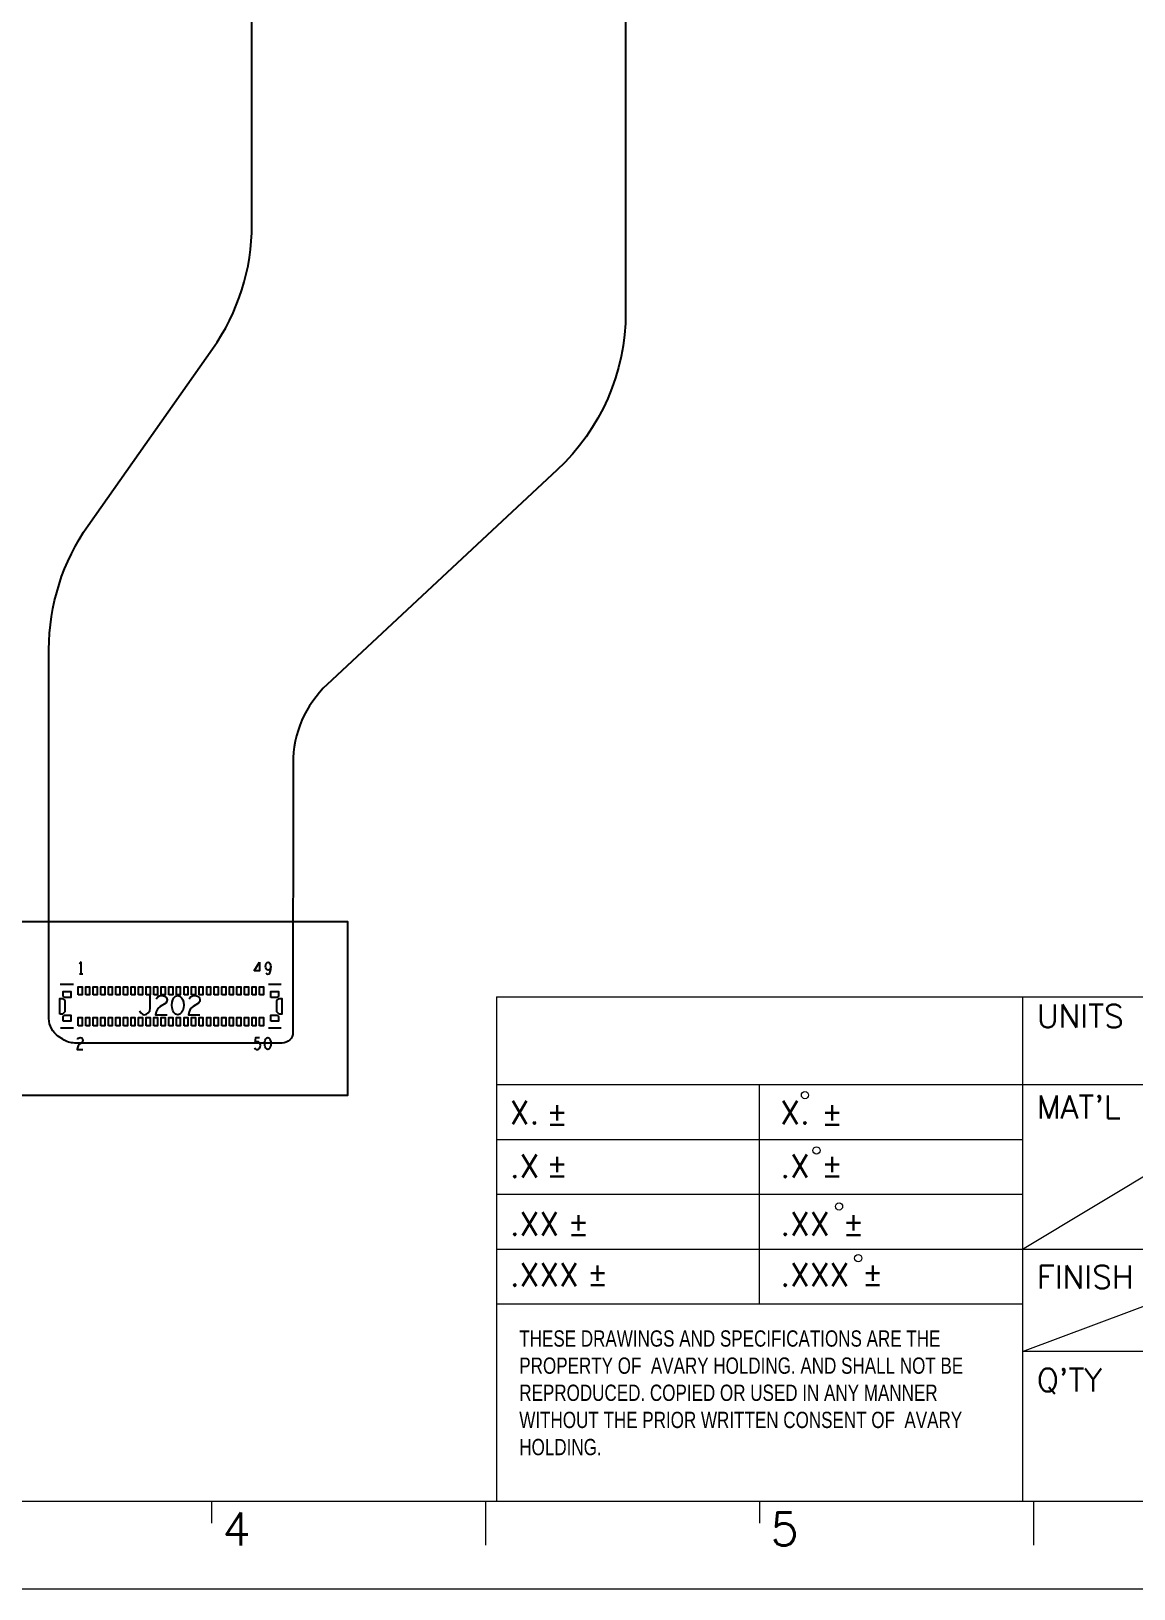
# Model space of a CAD drawing. Header units: millimetres. Extents: x 730 to 938, y 36 to 183.
# Drawn here: x 815.9 to 867, y 36.3 to 108.4 of the extents above; entities that cross this region are included whole.
import ezdxf

# ---------------------------------------------------------------- set-up
doc = ezdxf.new("R2010")
doc.units = ezdxf.units.MM
doc.header["$LTSCALE"] = 23.1
doc.linetypes.add('PHANTOM', pattern=[29.5, 9.5, -1.5, 3, -1.5, 3, -1.5, 9.5])
doc.layers.get('0').update_dxf_attribs({"linetype": 'CONTINUOUS'})
doc.layers.add('0PAPERF', color=2, linetype='PHANTOM', lineweight=0, plot=False)
for name, color, linetype in [('gbr-dxf_layer0', 7, 'CONTINUOUS'), ('lingjian_layer1', 7, 'CONTINUOUS'), ('outline_layer0', 7, 'CONTINUOUS'), ('備註', 1, 'CONTINUOUS')]:
    doc.layers.add(name, color=color, linetype=linetype)
doc.styles.add('SIMPLEX', font='simplex.shx')
doc.styles.get("Standard").update_dxf_attribs({"font": 'simplex.shx', "width": 0.8})

msp = doc.modelspace()

# ---------------------------------------------------------------- linework, layer by layer
at = {"lineweight": 0}
for p, q in [((837.448, 63.703), (931.328, 63.703)), ((837.448, 63.703), (837.448, 40.36)), ((861.806, 63.703), (861.806, 40.36)), ((837.448, 59.643), (874.493, 59.643)), ((849.627, 49.494), (849.627, 59.643)), ((861.806, 52.032), (874.493, 59.643)), ((837.448, 57.106), (861.806, 57.106)), ((837.448, 54.569), (861.806, 54.569)), ((837.448, 52.032), (874.493, 52.032)), ((861.806, 47.284), (874.493, 52.032)), ((837.448, 49.494), (861.806, 49.494)), ((899.358, 47.284), (861.806, 47.284)), ((735.449, 40.36), (931.328, 40.36)), ((824.254, 40.36), (824.254, 39.345)), ((836.941, 40.36), (836.941, 38.33)), ((849.627, 40.36), (849.627, 39.345)), ((862.314, 40.36), (862.314, 38.33))]:
    msp.add_line(p, q, dxfattribs=at)
for centre in [(851.732, 59.157), (852.269, 56.597), (853.31, 54.003), (854.198, 51.609)]:
    msp.add_circle(centre, 0.167, dxfattribs=at)
at = {"layer": '0PAPERF', "lineweight": 0}
msp.add_line((729.613, 36.3), (937.723, 36.3), dxfattribs=at)
at = {"layer": 'gbr-dxf_layer0'}
for points in [[(817.235, 62.909), (817.235, 63.629), (817.365, 63.629), (817.465, 63.529), (817.465, 63.009), (817.365, 62.909)], [(817.396, 63.744), (817.396, 63.954), (817.746, 63.954), (817.746, 63.674), (817.465, 63.674)], [(818.087, 63.793), (818.087, 64.174), (818.265, 64.174), (818.265, 63.793)], [(818.437, 63.793), (818.437, 64.174), (818.615, 64.174), (818.615, 63.793)], [(818.786, 63.793), (818.786, 64.174), (818.964, 64.174), (818.964, 63.793)], [(819.136, 63.793), (819.136, 64.174), (819.314, 64.174), (819.314, 63.793)], [(819.486, 63.793), (819.486, 64.174), (819.664, 64.174), (819.664, 63.793)], [(819.836, 63.793), (819.836, 64.174), (820.014, 64.174), (820.014, 63.793)], [(820.186, 63.793), (820.186, 64.174), (820.364, 64.174), (820.364, 63.793)], [(820.536, 63.793), (820.536, 64.174), (820.714, 64.174), (820.714, 63.793)], [(820.886, 63.793), (820.886, 64.174), (821.064, 64.174), (821.064, 63.793)], [(821.236, 63.793), (821.236, 64.174), (821.414, 64.174), (821.414, 63.793)], [(821.586, 63.793), (821.586, 64.174), (821.764, 64.174), (821.764, 63.793)], [(821.936, 63.793), (821.936, 64.174), (822.114, 64.174), (822.114, 63.793)], [(822.286, 63.793), (822.286, 64.174), (822.464, 64.174), (822.464, 63.793)], [(822.636, 63.793), (822.636, 64.174), (822.814, 64.174), (822.814, 63.793)], [(822.986, 63.793), (822.986, 64.174), (823.164, 64.174), (823.164, 63.793)], [(823.336, 63.793), (823.336, 64.174), (823.515, 64.174), (823.515, 63.793)], [(823.686, 63.793), (823.686, 64.174), (823.865, 64.174), (823.865, 63.793)], [(824.036, 63.793), (824.036, 64.174), (824.215, 64.174), (824.215, 63.793)], [(824.386, 63.793), (824.386, 64.174), (824.565, 64.174), (824.565, 63.793)], [(824.737, 63.793), (824.737, 64.174), (824.915, 64.174), (824.915, 63.793)], [(825.086, 63.793), (825.086, 64.174), (825.265, 64.174), (825.265, 63.793)], [(825.437, 63.793), (825.437, 64.174), (825.615, 64.174), (825.615, 63.793)], [(825.787, 63.793), (825.787, 64.174), (825.965, 64.174), (825.965, 63.793)], [(826.136, 63.793), (826.136, 64.174), (826.314, 64.174), (826.314, 63.793)], [(826.486, 63.793), (826.486, 64.174), (826.664, 64.174), (826.664, 63.793)], [(827.005, 63.674), (827.005, 63.954), (827.355, 63.954), (827.355, 63.744), (827.285, 63.674)], [(827.286, 63.009), (827.286, 63.529), (827.386, 63.629), (827.516, 63.629), (827.516, 62.909), (827.386, 62.909)], [(817.396, 62.584), (817.396, 62.794), (817.466, 62.864), (817.746, 62.864), (817.746, 62.584)], [(818.087, 62.363), (818.087, 62.744), (818.265, 62.744), (818.265, 62.363)], [(818.436, 62.363), (818.436, 62.744), (818.615, 62.744), (818.615, 62.363)], [(818.786, 62.363), (818.786, 62.744), (818.964, 62.744), (818.964, 62.363)], [(819.136, 62.363), (819.136, 62.744), (819.314, 62.744), (819.314, 62.363)], [(819.486, 62.363), (819.486, 62.744), (819.664, 62.744), (819.664, 62.363)], [(819.836, 62.363), (819.836, 62.744), (820.014, 62.744), (820.014, 62.363)], [(820.186, 62.363), (820.186, 62.744), (820.364, 62.744), (820.364, 62.363)], [(820.536, 62.363), (820.536, 62.744), (820.714, 62.744), (820.714, 62.363)], [(820.886, 62.363), (820.886, 62.744), (821.064, 62.744), (821.064, 62.363)], [(821.236, 62.363), (821.236, 62.744), (821.414, 62.744), (821.414, 62.363)], [(821.586, 62.363), (821.586, 62.744), (821.764, 62.744), (821.764, 62.363)], [(821.936, 62.363), (821.936, 62.744), (822.114, 62.744), (822.114, 62.363)], [(822.286, 62.363), (822.286, 62.744), (822.465, 62.744), (822.465, 62.363)], [(822.636, 62.363), (822.636, 62.744), (822.814, 62.744), (822.814, 62.363)], [(822.986, 62.363), (822.986, 62.744), (823.164, 62.744), (823.164, 62.363)], [(823.336, 62.363), (823.336, 62.744), (823.515, 62.744), (823.515, 62.363)], [(823.686, 62.363), (823.686, 62.744), (823.865, 62.744), (823.865, 62.363)], [(824.036, 62.363), (824.036, 62.744), (824.214, 62.744), (824.214, 62.363)], [(824.386, 62.363), (824.386, 62.744), (824.565, 62.744), (824.565, 62.363)], [(824.737, 62.363), (824.737, 62.744), (824.915, 62.744), (824.915, 62.363)], [(825.087, 62.363), (825.087, 62.744), (825.265, 62.744), (825.265, 62.363)], [(825.436, 62.363), (825.436, 62.744), (825.615, 62.744), (825.615, 62.363)], [(825.787, 62.363), (825.787, 62.744), (825.965, 62.744), (825.965, 62.363)], [(826.136, 62.363), (826.136, 62.744), (826.314, 62.744), (826.314, 62.363)], [(826.486, 62.363), (826.486, 62.744), (826.664, 62.744), (826.664, 62.363)], [(827.005, 62.584), (827.005, 62.864), (827.285, 62.864), (827.355, 62.794), (827.355, 62.584)]]:
    msp.add_lwpolyline(points, close=True, dxfattribs=at)
at = {"layer": 'lingjian_layer1'}
for p, q in [((818.223, 65.328), (818.146, 65.216)), ((818.223, 64.769), (818.223, 65.328)), ((826.241, 64.906), (826.476, 65.307)), ((817.864, 64.271), (817.258, 64.271)), ((818.146, 64.769), (818.299, 64.769)), ((827.487, 64.271), (826.898, 64.271)), ((817.268, 62.268), (817.864, 62.268)), ((826.898, 62.268), (827.491, 62.268))]:
    msp.add_line(p, q, dxfattribs=at)
for points in [[(826.476, 65.307), (826.476, 64.906), (826.241, 64.906)], [(826.775, 64.813), (826.819, 64.766), (826.87, 64.748), (826.921, 64.766), (826.965, 64.822), (826.997, 64.906), (827.01, 64.99), (827.01, 65.092)], [(820.919, 63.056), (820.983, 62.968), (821.059, 62.908), (821.148, 62.879), (821.249, 62.908), (821.326, 62.968), (821.402, 63.056), (821.427, 63.175), (821.427, 63.768)], [(821.694, 63.62), (821.77, 63.708), (821.859, 63.753), (821.961, 63.768), (822.088, 63.738), (822.177, 63.664), (822.202, 63.575), (822.189, 63.486), (822.138, 63.412), (821.884, 63.264), (821.77, 63.16), (821.694, 63.012), (821.669, 62.879), (822.202, 62.879)], [(823.218, 63.62), (823.294, 63.708), (823.383, 63.753), (823.485, 63.768), (823.612, 63.738), (823.701, 63.664), (823.726, 63.575), (823.713, 63.486), (823.662, 63.412), (823.408, 63.264), (823.294, 63.16), (823.218, 63.012), (823.193, 62.879), (823.726, 62.879)], [(818.053, 61.731), (818.091, 61.787), (818.135, 61.815), (818.186, 61.825), (818.25, 61.806), (818.294, 61.759), (818.307, 61.703), (818.3, 61.648), (818.275, 61.601), (818.148, 61.508), (818.091, 61.443), (818.053, 61.349), (818.04, 61.266), (818.307, 61.266)], [(826.242, 61.349), (826.28, 61.303), (826.324, 61.275), (826.382, 61.266), (826.439, 61.284), (826.483, 61.321), (826.515, 61.387), (826.521, 61.461), (826.509, 61.536), (826.477, 61.582), (826.432, 61.62), (826.388, 61.629), (826.343, 61.62), (826.286, 61.582)], [(826.286, 61.582), (826.305, 61.825), (826.477, 61.825)]]:
    msp.add_lwpolyline(points, dxfattribs=at)
for points in [[(826.756, 65.12), (826.768, 65.195), (826.794, 65.251), (826.832, 65.288), (826.883, 65.307), (826.927, 65.288), (826.965, 65.251), (826.997, 65.176), (827.01, 65.092), (826.972, 65.009), (826.933, 64.962), (826.883, 64.943), (826.838, 64.953), (826.8, 64.99), (826.768, 65.055)], [(822.418, 63.323), (822.431, 63.456), (822.469, 63.575), (822.519, 63.664), (822.596, 63.738), (822.697, 63.768), (822.799, 63.738), (822.875, 63.664), (822.926, 63.575), (822.964, 63.456), (822.977, 63.323), (822.964, 63.19), (822.926, 63.071), (822.875, 62.982), (822.799, 62.908), (822.697, 62.879), (822.596, 62.908), (822.519, 62.982), (822.469, 63.071), (822.431, 63.19)], [(826.725, 61.545), (826.731, 61.629), (826.75, 61.703), (826.776, 61.759), (826.814, 61.806), (826.865, 61.825), (826.915, 61.806), (826.954, 61.759), (826.979, 61.703), (826.998, 61.629), (827.004, 61.545), (826.998, 61.461), (826.979, 61.387), (826.954, 61.331), (826.915, 61.284), (826.865, 61.266), (826.814, 61.284), (826.776, 61.331), (826.75, 61.387), (826.731, 61.461)]]:
    msp.add_lwpolyline(points, close=True, dxfattribs=at)
at = {"layer": 'outline_layer0'}
for points in [[(826.832, 159.468), (826.832, 167.057, -0.410508), (827.331, 167.55), (836.939, 167.55, -0.145239), (837.483, 167.383), (837.686, 167.247, -0.250757), (838.132, 166.415), (838.132, 152.617, 0.255093), (839.52, 150.101), (841.116, 149.084, -0.256396), (843.432, 144.866), (843.431, 95.388, -0.207725), (840.251, 88.085), (829.62, 78.171, 0.2079), (828.032, 74.516), (828.031, 62.058, -0.411807), (827.525, 61.568), (817.93, 61.568, -0.149127), (817.372, 61.741), (817.177, 61.872, -0.252404), (816.732, 62.71)], [(816.732, 62.71), (816.732, 79.779, -0.154461), (818.556, 85.531), (824.307, 93.698, 0.154779), (826.132, 99.462), (826.132, 150.617, -0.021809), (826.17, 151.488), (826.793, 158.614, 0.014503), (826.827, 159.193, 0.002809), (826.828, 159.201, 0.00798), (826.832, 159.461)]]:
    msp.add_lwpolyline(points, format="xyb", dxfattribs=at)
at = {"layer": '備註'}
msp.add_lwpolyline([(815.088, 67.197), (830.557, 67.197), (830.557, 59.141), (815.088, 59.141)], close=True, dxfattribs=at)

# ---------------------------------------------------------------- texts
at = {"lineweight": 0, "style": 'SIMPLEX'}
for s, height, p in [('UNITS', 1.0657, (862.473, 62.279)), ("MAT'L", 1.0657, (862.473, 58.07)), ('X.', 1.0657, (838.069, 57.819)), ('%%p ', 1.0657, (839.757, 57.779)), ('X.', 1.0657, (850.591, 57.819)), ('%%p ', 1.0657, (852.491, 57.779)), ('.X', 1.0657, (838.069, 55.34)), ('%%p ', 1.0657, (839.757, 55.393)), ('.X', 1.0657, (850.591, 55.34)), ('%%p ', 1.0657, (852.491, 55.393)), ('.XX', 1.0657, (838.069, 52.665)), ('%%p ', 1.0657, (840.743, 52.679)), ('.XX', 1.0657, (850.591, 52.665)), ('%%p ', 1.0657, (853.477, 52.679)), ('.XXX', 1.0657, (838.069, 50.312)), ('%%p ', 1.0657, (841.63, 50.352)), ('.XXX', 1.0657, (850.591, 50.312)), ('%%p ', 1.0657, (854.365, 50.352)), ('FINISH', 1.0657, (862.473, 50.208)), ("Q'TY", 1.0657, (862.473, 45.434)), ('4', 1.522, (824.762, 38.31)), ('5', 1.522, (850.135, 38.31))]:
    msp.add_text(s, height=height, dxfattribs=at).set_placement(p)
at = {"color": 3, "lineweight": 0, "insert": (838.508, 48.266), "char_height": 0.753484, "width": 23.17668, "attachment_point": 1}
msp.add_mtext('{\\fPMingLiU|b0|i0|c136|p18;THESE DRAWINGS AND SPECIFICATIONS ARE THE PROPERTY OF  AVARY HOLDING. AND SHALL NOT BE REPRODUCED. COPIED OR USED IN ANY MANNER WITHOUT THE PRIOR WRITTEN CONSENT OF  AVARY HOLDING.}', dxfattribs=at)

doc.saveas('drawing.dxf')
